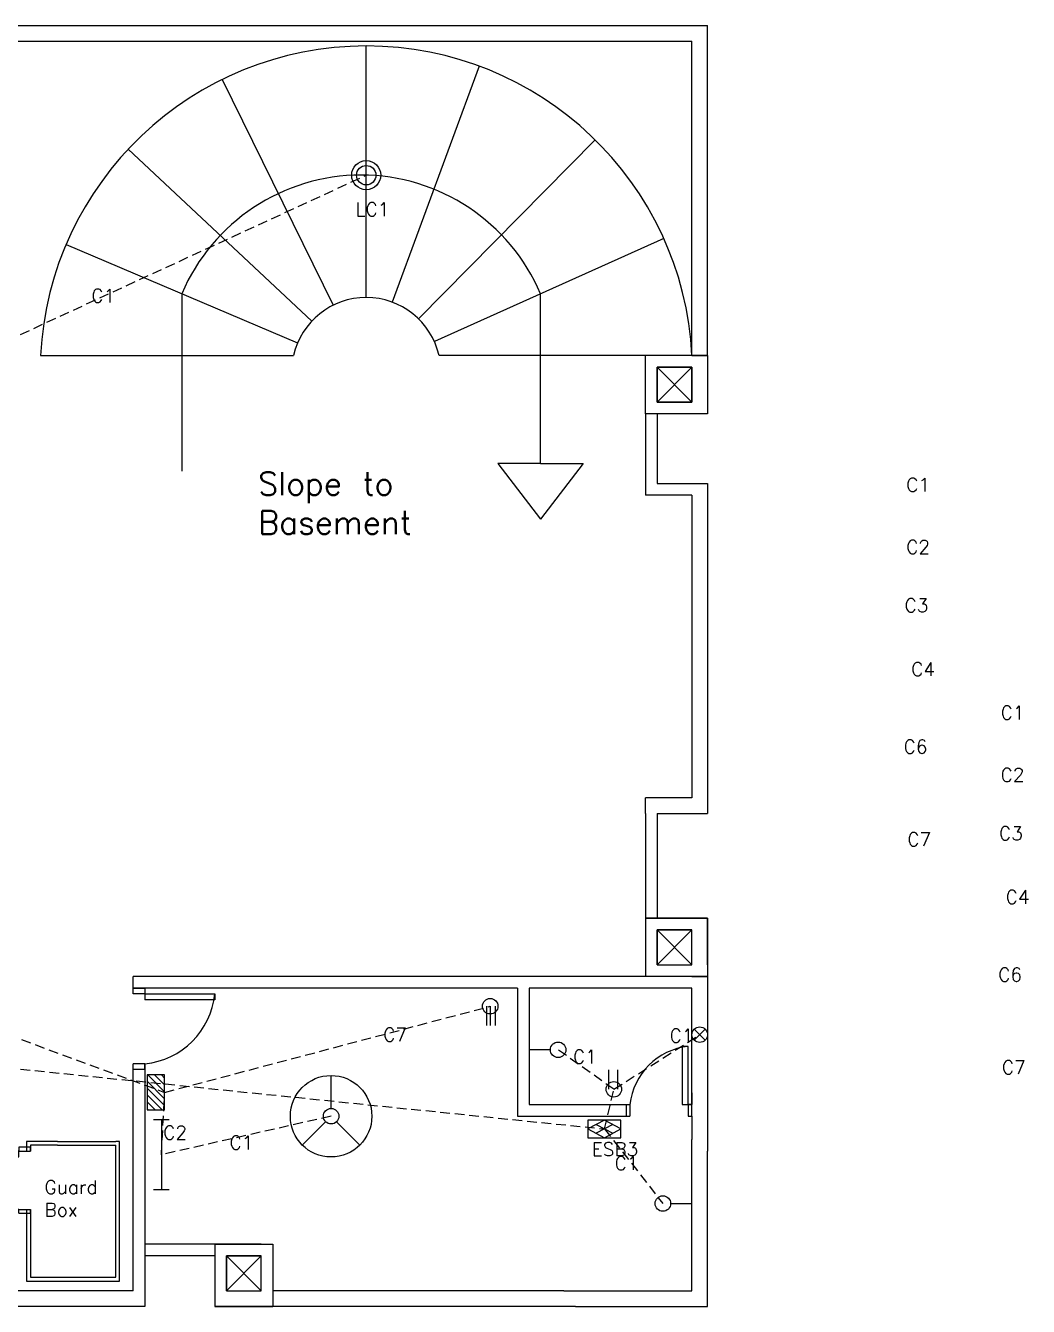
# Model space of a CAD drawing. Header units: inches. Extents: x 474 to 5633, y -332 to 1348.
# Drawn here: x 3302 to 3819, y 688 to 1348 of the extents above; entities that cross this region are included whole.
import ezdxf

# ---------------------------------------------------------------- set-up
doc = ezdxf.new("R2010")
doc.units = ezdxf.units.IN
doc.header["$LTSCALE"] = 20
doc.header["$MEASUREMENT"] = 0
doc.linetypes.add('ACAD_ISO02W100', pattern=[15, 12, -3])
doc.linetypes.add('HIDDEN', pattern=[0.375, 0.25, -0.125])
for name, color, linetype in [('Conduit', 160, 'ACAD_ISO02W100'), ('Conduit Emergeny', 10, 'ACAD_ISO02W100'), ('Emergency', 1, 'HIDDEN'), ('Fittings', 255, 'Continuous'), ('Lift and Stairs', 60, 'Continuous'), ('Normal Wires', 5, 'HIDDEN')]:
    doc.layers.add(name, color=color, linetype=linetype)
for name, color, linetype, plot in [('Doors', 6, 'Continuous', False), ('Pillars', 200, 'Continuous', False), ('Veranda', 4, 'Continuous', False)]:
    doc.layers.add(name, color=color, linetype=linetype, plot=plot)
doc.styles.get("Standard").update_dxf_attribs({"font": 'txt.shx', "height": 12})

# ---------------------------------------------------------------- blocks, each defined once
blk = doc.blocks.new('SDoor1')
at = {"layer": 'Doors'}
for p, q in [((-2, 36), (-5, 36)), ((-5, 36), (-5, 6)), ((-2, 6), (-2, 36)), ((-34, 6), (-34, 0)), ((-34, 6), (-32, 6)), ((-34, 0), (-32, 0)), ((-32, 6), (-32, 0)), ((-5, 6), (-2, 6)), ((0, 6), (-2, 6)), ((-2, 6), (-2, 0)), ((-2, 0), (0, 0)), ((0, 0), (0, 6))]:
    blk.add_line(p, q, dxfattribs=at)
blk.add_arc((1.81, 2.19), 34.02, 96.42895, 173.57105, dxfattribs=at)
blk = doc.blocks.new('BDoor8')
at = {"layer": 'Doors'}
for p, q in [((0, -3), (0, 0)), ((0, 0), (6, 0)), ((6, 0), (6, -3)), ((6, -3), (0, -3)), ((6, -3), (6, -6)), ((6, -3), (42, -3)), ((42, -6), (6, -6)), ((42, -3), (42, -6)), ((0, -42), (0, -39)), ((6, -39), (0, -39)), ((6, -42), (6, -39)), ((6, -42), (0, -42))]:
    blk.add_line(p, q, dxfattribs=at)
blk.add_arc((2.01, 0.99), 40.19, 275.69568, 354.30432, dxfattribs=at)
blk = doc.blocks.new('SDoor5')
at = {"layer": 'Doors'}
for p, q in [((-6, 33), (0, 33)), ((-6, 33), (-6, 31)), ((-6, 31), (0, 31)), ((0, 33), (0, 31)), ((-36, 1), (-36, 4)), ((-36, 4), (-6, 4)), ((-6, 1), (-36, 1)), ((-6, 4), (-6, 1)), ((-6, -1), (-6, 1)), ((-6, 1), (0, 1)), ((0, 1), (0, -1)), ((0, -1), (-6, -1))]:
    blk.add_line(p, q, dxfattribs=at)
blk.add_arc((-2.19, -2.81), 34.02, 96.42895, 173.57105, dxfattribs=at)
blk = doc.blocks.new('Big_Ceiling Light')
at = {"layer": 'Fittings'}
for radius in [7.5, 5]:
    blk.add_circle((0, 0), radius, dxfattribs=at)
blk = doc.blocks.new('ceiling light')
at = {"layer": 'Fittings'}
blk.add_blockref('Big_Ceiling Light', (0, 0), dxfattribs=at)
blk = doc.blocks.new('exhaust')
at = {"layer": 'Fittings'}
for p, q in [((-2.83, 6.83), (2.83, 1.17)), ((-2.83, 1.17), (2.83, 6.83))]:
    blk.add_line(p, q, dxfattribs=at)
blk.add_circle((0, 4), 4, dxfattribs=at)
blk = doc.blocks.new('Fan')
for p, q in [((0, 4), (0, 21)), ((-2.83, -2.83), (-14.85, -14.85)), ((2.83, -2.83), (14.85, -14.85))]:
    blk.add_line(p, q)
for radius in [21, 4]:
    blk.add_circle((0, 0), radius)
blk = doc.blocks.new('Wall_Light')
blk.add_line((0, -11), (0, 0))
blk.add_circle((0, -15), 4)
blk = doc.blocks.new('energy_bulb')
at = {"linetype": 'HIDDEN', "rotation": 270}
blk.add_blockref('Wall_Light', (0, 0), dxfattribs=at)
blk = doc.blocks.new('Tube')
blk.add_line((-18, 0), (18, 0))
for points in [[(-18, 4), (-18, -4)], [(18, -4), (18, 4)]]:
    blk.add_lwpolyline(points)
blk = doc.blocks.new('SB')
h = blk.add_hatch()
h.set_pattern_fill('ANSI31', color=256, scale=20)
h.set_pattern_definition([(45, (-10094, -3199), (-1.76776695, 1.76776695), [])])
h.paths.add_polyline_path([(-9, 4.5), (-9, -4.5), (9, -4.5), (9, 4.5)])
blk.add_lwpolyline([(-9, -4.5), (9, -4.5), (9, 4.5), (-9, 4.5)], close=True)
blk = doc.blocks.new('Socket(2)')
for p, q in [((-2.5, 0), (-2.5, 10)), ((2, 0), (2, 10))]:
    blk.add_line(p, q)
blk.add_circle((0, 0), 4)
blk = doc.blocks.new('Socekt(3)')
for p, q in [((-2.5, 0), (-2.5, 10)), ((0, 0), (0, 10)), ((2, 0), (2, 10))]:
    blk.add_line(p, q)
blk.add_circle((0, 0), 4)
blk = doc.blocks.new('EMSB')
at = {"linetype": 'Continuous'}
for p, q in [((0, 9), (-8.5, 4.5)), ((-4.25, 6.75), (4.25, 2.25)), ((4.25, 6.75), (-4.25, 2.25)), ((8.5, 4.5), (0, 9)), ((-8.5, 4.5), (0, 0)), ((0, 0), (8.5, 4.5))]:
    blk.add_line(p, q, dxfattribs=at)
blk.add_lwpolyline([(-8.5, 0), (8.5, 0), (8.5, 9), (-8.5, 9)], close=True, dxfattribs=at)

msp = doc.modelspace()

# ---------------------------------------------------------------- linework, layer by layer
for p, q in [((2797.492, 1348.4), (3609.492, 1348.4)), ((3609.492, 1348.4), (3653.492, 1348.4)), ((3653.492, 1178.4), (3653.492, 1348.4)), ((3295.492, 1340.4), (3345.492, 1340.4)), ((3345.492, 1340.4), (3351.492, 1340.4)), ((3351.492, 1340.4), (3429.492, 1340.4)), ((3351.492, 1340.4), (3435.492, 1340.4)), ((3435.492, 1340.4), (3645.492, 1340.4)), ((3645.492, 1178.4), (3645.492, 1340.4)), ((3645.492, 1178.4), (3653.492, 1178.4)), ((3653.492, 1178.4), (3653.492, 1148.4)), ((3653.492, 1178.4), (3653.492, 1148.4)), ((3621.492, 1148.4), (3621.492, 1172.4)), ((3627.492, 1172.4), (3645.492, 1172.4)), ((3627.492, 1154.4), (3627.492, 1172.4)), ((3645.492, 1172.4), (3645.492, 1154.4)), ((3645.492, 1154.4), (3627.492, 1154.4)), ((3621.492, 1148.4), (3621.492, 1112.4)), ((3653.492, 1148.4), (3621.492, 1148.4)), ((3627.492, 1148.4), (3627.492, 1112.4)), ((3621.492, 1112.4), (3621.492, 1106.4)), ((3627.492, 1112.4), (3645.492, 1112.4)), ((3645.492, 1112.4), (3653.492, 1112.4)), ((3653.492, 1112.4), (3653.492, 942.4)), ((3645.492, 1106.4), (3621.492, 1106.4)), ((3645.492, 1106.4), (3645.492, 950.4)), ((3621.492, 942.4), (3621.492, 950.4)), ((3645.492, 950.4), (3621.492, 950.4)), ((3621.492, 942.4), (3621.492, 888.4)), ((3627.492, 942.4), (3627.492, 888.4)), ((3627.492, 942.4), (3645.492, 942.4)), ((3645.492, 942.4), (3653.492, 942.4)), ((3653.492, 888.4), (3621.492, 888.4)), ((3621.492, 888.4), (3621.492, 864.4)), ((3653.492, 888.4), (3653.492, 768.4)), ((3653.492, 864.4), (3653.492, 888.4)), ((3645.492, 882.4), (3627.492, 882.4)), ((3627.492, 882.4), (3627.492, 864.4)), ((3621.492, 858.4), (3357.492, 858.4)), ((3357.492, 849.4), (3357.492, 858.4)), ((3645.492, 858.4), (3653.492, 858.4)), ((3363.492, 852.4), (3357.492, 852.4)), ((3363.492, 852.4), (3363.492, 846.4)), ((3555.492, 852.4), (3363.492, 852.4)), ((3579.274, 852.4), (3561.492, 852.4)), ((3645.492, 852.4), (3585.274, 852.4)), ((3357.492, 720.4), (3357.492, 813.4)), ((3363.492, 813.4), (3363.492, 720.4)), ((3645.492, 798.4), (3645.492, 792.4)), ((3645.492, 786.4), (3645.492, 774.4)), ((3645.492, 696.4), (3645.492, 774.4)), ((3653.492, 688.4), (3653.492, 768.4)), ((3357.492, 696.4), (3357.492, 720.4)), ((3399.492, 720.4), (3363.492, 720.4)), ((3423.492, 720.4), (3399.492, 720.4)), ((3399.492, 720.4), (3399.492, 688.4)), ((3399.492, 714.4), (3363.492, 714.4)), ((3363.492, 714.4), (3363.492, 688.4)), ((3423.492, 714.4), (3405.492, 714.4)), ((3405.492, 714.4), (3405.492, 696.4)), ((3357.492, 696.4), (3279.492, 696.4)), ((3579.492, 696.4), (3429.492, 696.4)), ((3579.492, 696.4), (3645.492, 696.4)), ((3363.492, 688.4), (3279.492, 688.4)), ((3585.492, 688.4), (3399.492, 688.4)), ((3585.492, 688.4), (3653.492, 688.4))]:
    msp.add_line(p, q)
for points in [[(3651.492, 858.4), (3555.492, 858.4)], [(3651.274, 858.4), (3579.274, 858.4)], [(3555.492, 852.4), (3555.492, 786.4), (3613.492, 786.4)], [(3640.492, 792.4), (3645.492, 792.4), (3645.492, 852.4), (3561.492, 852.4), (3561.492, 792.4), (3613.492, 792.4)], [(3643.492, 786.4), (3645.492, 786.4)]]:
    msp.add_lwpolyline(points)
at = {"layer": 'Defpoints'}
for p, q in [((3318.469, 773.396), (3348.469, 773.396)), ((3318.469, 771.396), (3348.469, 771.396))]:
    msp.add_line(p, q, dxfattribs=at)
for points in [[(3318.469, 773.396), (3302.469, 773.396), (3302.469, 768.396)], [(3302.469, 738.396), (3302.469, 701.396), (3350.469, 701.396), (3350.469, 773.396), (3348.469, 773.396)], [(3318.469, 771.396), (3304.469, 771.396), (3304.469, 768.396)], [(3304.469, 738.396), (3304.469, 703.396), (3348.469, 703.396), (3348.469, 771.396)]]:
    msp.add_lwpolyline(points, dxfattribs=at)
at = {"layer": 'Emergency'}
for p, q in [((3605.212, 800.272), (3649.492, 828.4)), ((3172.542, 823.661), (3600.378, 779.829)), ((3605.212, 800.272), (3576.492, 820.631)), ((3600.378, 779.829), (3605.212, 800.272)), ((3600.378, 779.829), (3630.492, 741.4))]:
    msp.add_line(p, q, dxfattribs=at)
at = {"layer": 'Fittings'}
msp.add_line((3363.492, 810.4), (3363.492, 688.4), dxfattribs=at)
at = {"layer": 'Lift and Stairs'}
for p, q in [((3477.6, 1208.281), (3477.6, 1337.91)), ((3535.749, 1327.533), (3490.911, 1205.906)), ((3403.263, 1320.582), (3460.583, 1204.314)), ((3595.518, 1289.619), (3504.593, 1197.227)), ((3354.914, 1284.732), (3449.515, 1196.108)), ((3322.889, 1235.572), (3442.185, 1184.855)), ((3630.944, 1238.7), (3512.703, 1185.57)), ((3382.537, 1210.213), (3382.537, 1118.86)), ((3567.426, 1122.732), (3567.426, 1210.159)), ((3309.708, 1178.401), (3440.093, 1178.409)), ((3645.492, 1178.4), (3515.107, 1178.409)), ((3567.373, 1122.732), (3545.373, 1122.732)), ((3545.373, 1122.732), (3567.426, 1094.043)), ((3567.373, 1122.732), (3589.373, 1122.732)), ((3589.373, 1122.732), (3567.426, 1094.043))]:
    msp.add_line(p, q, dxfattribs=at)
for centre, radius, start, end in [((3477.6, 1169.798), 168.112, 2.932881, 177.066653), ((3474.97, 1170.926), 100.436, 22.993679, 156.972713), ((3477.6, 1169.798), 38.483, 12.930288, 167.069712)]:
    msp.add_arc(centre, radius, start, end, dxfattribs=at)
at = {"layer": 'Normal Wires'}
for p, q in [((3292.6, 1186.124), (3477.6, 1271.327)), ((3173.197, 872.52), (3373.686, 798.678)), ((3373.686, 798.678), (3541.495, 843.073)), ((3372.035, 766.55), (3373.686, 798.678)), ((3459.492, 786.4), (3372.035, 766.55))]:
    msp.add_line(p, q, dxfattribs=at)
at = {"layer": 'Pillars'}
for p, q in [((3621.492, 1148.4), (3621.492, 1178.4)), ((3653.492, 1178.4), (3621.492, 1178.4)), ((3653.492, 1178.4), (3653.492, 1148.4)), ((3653.492, 1178.4), (3653.492, 1148.4)), ((3627.492, 1172.4), (3627.492, 1154.4)), ((3645.492, 1172.4), (3627.492, 1172.4)), ((3627.492, 1172.4), (3645.492, 1154.4)), ((3627.492, 1154.4), (3645.492, 1172.4)), ((3627.492, 1172.4), (3645.492, 1172.4)), ((3645.492, 1154.4), (3645.492, 1172.4)), ((3645.492, 1172.4), (3645.492, 1154.4)), ((3627.492, 1154.4), (3645.492, 1154.4)), ((3653.492, 1148.4), (3621.492, 1148.4)), ((3621.492, 888.4), (3621.492, 858.4)), ((3621.492, 888.4), (3653.492, 888.4)), ((3653.492, 888.4), (3653.492, 858.4)), ((3653.492, 888.4), (3653.492, 858.4)), ((3627.492, 882.4), (3645.492, 882.4)), ((3627.492, 864.4), (3627.492, 882.4)), ((3627.492, 882.4), (3645.492, 864.4)), ((3645.492, 882.4), (3627.492, 864.4)), ((3645.492, 864.4), (3645.492, 882.4)), ((3653.492, 858.4), (3621.492, 858.4)), ((3627.492, 864.4), (3645.492, 864.4)), ((3399.492, 720.4), (3429.492, 720.4)), ((3399.492, 720.4), (3399.492, 688.4)), ((3429.492, 720.4), (3429.492, 688.4)), ((3405.492, 714.4), (3423.492, 714.4)), ((3405.492, 696.4), (3405.492, 714.4)), ((3405.492, 714.4), (3423.492, 696.4)), ((3423.492, 714.4), (3405.492, 696.4)), ((3423.492, 696.4), (3423.492, 714.4)), ((3405.492, 696.4), (3423.492, 696.4)), ((3399.492, 688.4), (3429.492, 688.4)), ((3399.492, 688.4), (3429.492, 688.4))]:
    msp.add_line(p, q, dxfattribs=at)
at = {"layer": 'Veranda'}
msp.add_line((3645.492, 1178.4), (3653.492, 1178.4), dxfattribs=at)

# ---------------------------------------------------------------- block references
for name, p in [('BDoor8', (3357.492, 852.4)), ('SDoor1', (3645.492, 786.4))]:
    msp.add_blockref(name, p)
at = {"linetype": 'HIDDEN'}
for name, p, rotation in [('Socekt(3)', (3541.495, 843.073), 180), ('SB', (3369.186, 798.678), 270)]:
    msp.add_blockref(name, p, dxfattribs=dict(at, rotation=rotation))
for name, p in [('Socket(2)', (3605.212, 800.272)), ('EMSB', (3600.378, 775.329))]:
    msp.add_blockref(name, p, dxfattribs=at)
at = {"layer": 'Defpoints', "xscale": -1, "rotation": 180}
msp.add_blockref('SDoor5', (3304.469, 769.396), dxfattribs=at)
at = {"layer": 'Fittings'}
for name, p in [('ceiling light', (3477.6, 1271.327)), ('Fan', (3459.492, 786.4)), ('energy_bulb', (3645.492, 741.4))]:
    msp.add_blockref(name, p, dxfattribs=at)
for name, p, rotation in [('exhaust', (3653.492, 828.4), 90), ('energy_bulb', (3561.492, 820.631), 180), ('Tube', (3372.035, 766.55), 270)]:
    msp.add_blockref(name, p, dxfattribs=dict(at, rotation=rotation))

# ---------------------------------------------------------------- texts
at = {"layer": 'Conduit', "char_height": 7, "attachment_point": 1}
for s, insert, width in [('C1', (3335.915, 1212.666), 58.75489), ('C1', (3804.605, 997.837), 58.75489), ('C2', (3804.557, 965.801), 59.88479), ('C3', (3803.753, 935.682), 67.79411), ('C4', (3807.175, 902.849), 63.27449), ('C6', (3803.285, 862.864), 83.61273), ('C7', (3486.315, 831.943), 91.52203), ('C7', (3805.197, 815.118), 91.52203), ('C2', (3372.918, 781.481), 59.88479), ('C1', (3407.111, 776.229), 58.75489)]:
    msp.add_mtext(s, dxfattribs=dict(at, insert=insert, width=width))
at = {"layer": 'Conduit Emergeny', "char_height": 7, "attachment_point": 1}
for s, insert, width in [('C1', (3755.898, 1115.257), 58.75489), ('C2', (3755.85, 1083.222), 59.88479), ('C3', (3755.046, 1053.102), 67.79411), ('C4', (3758.467, 1020.269), 63.27449), ('C6', (3754.578, 980.284), 83.61273), ('C7', (3756.489, 932.538), 91.52203), ('C1', (3633.979, 831.383), 58.75489), ('C1', (3584.167, 820.565), 58.75489), ('C1', (3605.61, 765.684), 58.75489)]:
    msp.add_mtext(s, dxfattribs=dict(at, insert=insert, width=width))
at = {"layer": 'Defpoints', "attachment_point": 1}
for s, insert, char_height, width in [('Slope to Basement', (3421.861, 1118.363), 12, 101.14996), ('Guard\\PBox', (3311.754, 753.343), 7, 32.87281)]:
    msp.add_mtext(s, dxfattribs=dict(at, insert=insert, char_height=char_height, width=width))
at = {"layer": 'Fittings', "insert": (3472.097, 1257.275), "char_height": 7, "width": 34.69347, "attachment_point": 1}
msp.add_mtext('LC1', dxfattribs=at)
at = {"layer": 'Fittings', "insert": (3593.794, 772.906), "char_height": 7, "attachment_point": 1}
msp.add_mtext_dynamic_manual_height_columns('ESB3', width=25.32361, gutter_width=60, heights=[0], dxfattribs=at)

doc.saveas('drawing.dxf')
